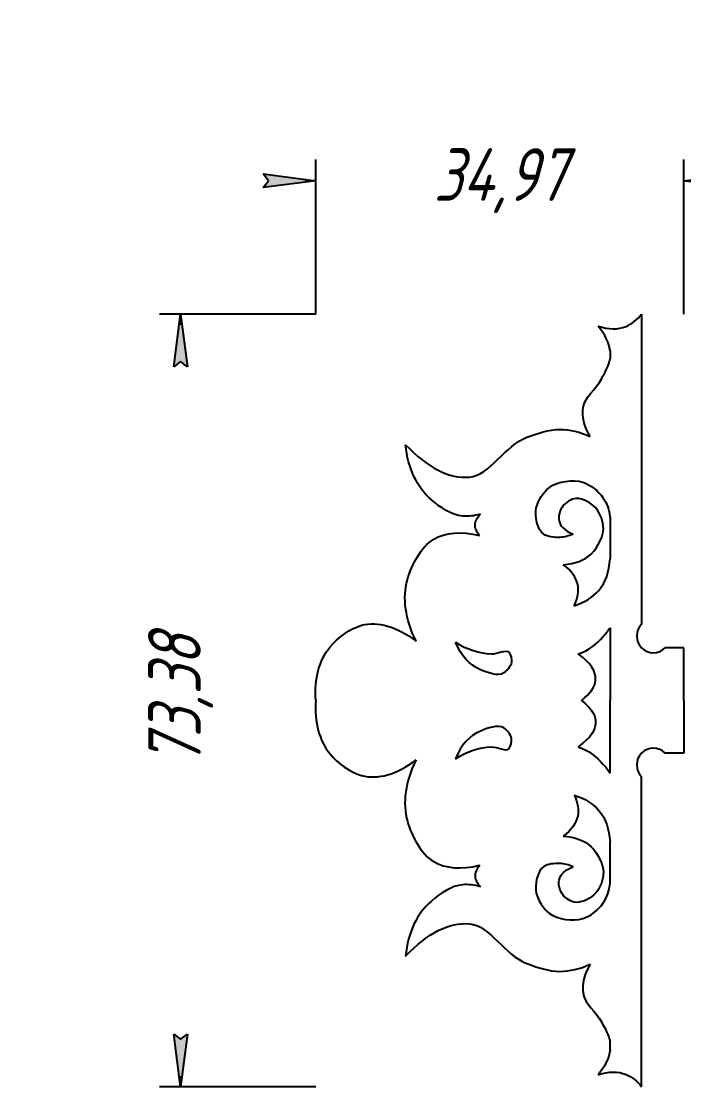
# Model space of a CAD drawing. Header units: millimetres. Extents: x -69 to 344, y -299 to 145.
# Drawn here: x -64.1 to -1.2, y -216.2 to -115 of the extents above; entities that cross this region are included whole.
import ezdxf

# ---------------------------------------------------------------- set-up
doc = ezdxf.new("R2010")
doc.units = ezdxf.units.MM
doc.linetypes.add('K5LT32768', pattern=[0])
doc.linetypes.add('K5LT_THIN', pattern=[0])
doc.styles.add('KDIMTEXTSTYLE', font='GOST_AU.SHX', dxfattribs={"width": 0.96, "oblique": 15, "height": 5})
doc.dimstyles.new('KDIMSTYLE (1.00)', dxfattribs={"dimtxt": 5, "dimasz": 1, "dimexe": 2, "dimexo": 0, "dimgap": 1, "dimtad": 1, "dimtxsty": 'KDIMTEXTSTYLE', "dimsah": 1, "dimcen": 0, "dimdle": 1, "dimadec": 0, "dimazin": 0, "dimtfac": 0.667, "dimtmove": 0, "dimatfit": 3, "dimfxl": 1, "dimtvp": 1, "dimtolj": 1, "dimtzin": 0, "dimarcsym": 0})

# ---------------------------------------------------------------- blocks, each defined once
blk = doc.blocks.new('KDIMARROW_01')
blk.add_hatch(color=0).paths.add_polyline_path([(0, 0), (-5, 0.658262491226197), (-4.5, 6e-16), (-5, -0.6582624912261956)])
at = {"color": 0, "linetype": 'K5LT_THIN'}
for p, q in [((-4.5, 6e-16), (-5, 0.658262491226197)), ((-5, 0.658262491226197), (0, 0)), ((0, 0), (-5, -0.6582624912261956)), ((-5, -0.6582624912261956), (-4.5, 6e-16)), ((0, 0), (-1, 0))]:
    blk.add_line(p, q, dxfattribs=at)

msp = doc.modelspace()

# ---------------------------------------------------------------- linework, layer by layer
at = {"color": 30, "linetype": 'K5LT32768', "true_color": 0xff8000}
for p, q in [((-5.158182353260784, -142.7752881653777), (-5.158182353260784, -172.2203084293687)), ((-8.158182353260798, -146.2713541529179), (-8.158182353260798, -147.020869862914)), ((-8.158182353260784, -162.0564554191338), (-8.158182353260784, -166.0239007547394)), ((-8.158182353260784, -172.5597676395513), (-8.158182353260784, -179.465372459636)), ((-1.158182353260784, -174.465372459636), (-2.913118322993496, -174.465372459636)), ((-1.158182353260784, -179.465372459636), (-1.158182353260784, -174.465372459636)), ((-8.158182353260784, -186.3709772797207), (-8.158182353260784, -179.465372459636)), ((-1.158182353260784, -179.465372459636), (-1.158182353260784, -184.465372459636)), ((-1.158182353260784, -184.465372459636), (-2.91311832299344, -184.465372459636)), ((-5.158182353260784, -216.1554567538943), (-5.158182353260784, -186.7104364899033)), ((-8.158182353260784, -196.8742895001382), (-8.158182353260784, -192.9068441645327)), ((-8.158182353260798, -212.6593907663541), (-8.158182353260798, -211.909875056358))]:
    msp.add_line(p, q, dxfattribs=at)
for centre, start, end in [((-4.03565033812714, -173.3428404445023), 135.0000000000004, 314.9999999999997), ((-4.035650338127112, -185.5879044747696), 45.00000000000036, 224.9999999999996)]:
    msp.add_arc(centre, 1.587500000000009, start, end, dxfattribs=at)
for points, knots in [([(-9.29059829929281, -143.909141025703), (-8.293077863801571, -144.245153339943), (-7.406956565162886, -144.25431216255), (-6.632234403376771, -143.936617493524), (-6.085378203710249, -143.7123650996628), (-5.594027520338258, -143.325255323614), (-5.158182353260784, -142.7752881653777)], [0, 0, 0, 0, 1, 1, 1, 2, 2, 2, 2]), ([(-10.05307440064037, -154.3983467537829), (-10.61597934444599, -153.4197332001427), (-10.83579258608798, -152.4992657586695), (-10.71251412556632, -151.6369444293633), (-10.57326285519994, -150.6628947854775), (-9.464532180316823, -149.8870984233077), (-8.9814861631464, -148.937365107018), (-8.667299852863067, -148.3196326430466), (-8.234666072764568, -147.6653180195448), (-8.158182353261054, -147.0208698629124)], [0, 0, 0, 0, 1, 1, 1, 2, 2, 2, 3, 3, 3, 3]), ([(-27.59003716204337, -155.1773091590139), (-25.47855225630238, -157.3826929497432), (-23.4494026617767, -158.4089453521327), (-21.50258837846634, -158.2560663661822), (-19.61143596418853, -158.1075583827289), (-18.10181608987803, -155.2270659904398), (-16.06221456610842, -154.472533669406), (-15.06898311993797, -154.1050965893347), (-13.96891625272762, -153.7211720819254), (-12.92163513806545, -153.7306645131754), (-11.96579916903316, -153.7393280965201), (-11.00961225655813, -153.9618888433893), (-10.05307440064037, -154.3983467537829)], [0, 0, 0, 0, 1, 1, 1, 2, 2, 2, 3, 3, 3, 4, 4, 4, 4]), ([(-20.48045803067583, -161.771701396804), (-21.05655783049765, -161.9397543745739), (-21.6129596755612, -162.0015768018032), (-22.14966356586648, -161.9571686784919), (-23.22472656377575, -161.8682154753552), (-24.33312589901156, -161.1108394689556), (-25.13774754861515, -160.4116079977598), (-26.52025347895906, -159.2101841284325), (-27.3376833501018, -157.4654178488505), (-27.59003716204337, -155.1773091590139)], [0, 0, 0, 0, 1, 1, 1, 2, 2, 2, 3, 3, 3, 3]), ([(-11.66163132476437, -163.6638385283793), (-12.07832185689158, -163.8491569567013), (-12.4973405303345, -163.9521943354167), (-12.91868734509312, -163.9729506645257), (-13.43043984672958, -163.9981605462057), (-14.08984846002656, -163.9342539944361), (-14.46424802582519, -163.6844460041224), (-15.0857445709166, -163.2697692333706), (-15.30652796767782, -161.9509328107157), (-15.1649022010904, -161.1703339634649), (-15.03959297760426, -160.4796670194466), (-14.47019741403639, -159.657940514436), (-13.90784618076165, -159.233231243614), (-13.13064300558912, -158.6462575263415), (-11.68892842378857, -158.445087619158), (-10.75490239206822, -158.7386518257798), (-10.03233960690687, -158.9657531736614), (-9.2366609947981, -159.5870865359772), (-8.79719219647427, -160.2429975550256), (-8.454945448215483, -160.753803815385), (-8.241942167144316, -161.3582897705158), (-8.158182353260784, -162.0564554204179)], [0, 0, 0, 0, 1, 1, 1, 2, 2, 2, 3, 3, 3, 4, 4, 4, 5, 5, 5, 6, 6, 6, 7, 7, 7, 7]), ([(-12.60957520894672, -166.5694926081556), (-11.47078506779465, -166.4961393562724), (-10.58466361084159, -166.1595505858018), (-9.951210838087547, -165.5597262967439), (-9.297216652897575, -164.9404510894163), (-8.707450983618017, -163.7501037701084), (-8.79719219647427, -162.8601469743986), (-8.86002200328062, -162.2370685496618), (-9.213239437465447, -161.4315184413215), (-9.68331365342732, -161.0054741575201), (-10.14997358596776, -160.5825243551551), (-11.01644725025382, -160.1624543803024), (-11.59980889753508, -160.3048199822549), (-12.01220268513025, -160.4054619940945), (-12.52409273585319, -160.7841839749475), (-12.75382753914836, -161.1703339634649), (-12.95464278114038, -161.5078744766004), (-13.0769877430733, -162.0453180984795), (-13.0011172480655, -162.4067825080505), (-12.89058747511432, -162.9333716533528), (-12.44409216734728, -163.3523903267957), (-11.66163132476437, -163.6638385283793)], [0, 0, 0, 0, 1, 1, 1, 2, 2, 2, 3, 3, 3, 4, 4, 4, 5, 5, 5, 6, 6, 6, 7, 7, 7, 7]), ([(-20.55381969567959, -163.8035993098561), (-20.85507217274019, -163.441507647205), (-20.99547809035036, -163.0870587961628), (-20.97503744851011, -162.7402527567295), (-20.95560146933133, -162.4104923209183), (-20.79074166338657, -162.0876418676098), (-20.48045803067583, -161.771701396804)], [0, 0, 0, 0, 1, 1, 1, 2, 2, 2, 2]), ([(-26.59560163942905, -173.8265504652285), (-27.62347061474559, -171.711503283927), (-27.89450039214879, -169.765233634604), (-27.40869097163866, -167.9877415172597), (-27.03224295478734, -166.6103837421872), (-26.09762715327287, -164.8473233593396), (-24.91601050765355, -164.1596965189969), (-23.78389824129151, -163.5008781251313), (-22.32983463730019, -163.3821790554177), (-20.55381969567959, -163.8035993098561)], [0, 0, 0, 0, 1, 1, 1, 2, 2, 2, 3, 3, 3, 3]), ([(-11.57208068731545, -170.4751155152379), (-11.21842218748958, -169.7491454026895), (-11.1040200697709, -169.0792336897837), (-11.2288743341594, -168.4653803765202), (-11.37250012767613, -167.7592357393936), (-11.83273375260524, -167.1272731499387), (-12.60957520894672, -166.5694926081556)], [0, 0, 0, 0, 1, 1, 1, 2, 2, 2, 2]), ([(-11.57208068731545, -170.4751155152379), (-10.56839043851436, -170.1650813573993), (-9.785306360276778, -169.6773710981461), (-9.222828452602698, -169.0119847374782), (-8.578149925004055, -168.2493586975446), (-8.223267891890089, -167.253330703295), (-8.158182353260784, -166.0239007547295)], [0, 0, 0, 0, 1, 1, 1, 2, 2, 2, 2]), ([(-36.12476371334472, -179.465372459636), (-36.25588870583015, -177.3552341933118), (-35.80008424190592, -175.6607974253118), (-34.75735032157206, -174.3820621556361), (-34.03890616880663, -173.5010129641613), (-32.82934323836047, -172.6041740227144), (-31.76613352706939, -172.3309420679771), (-30.18828318734573, -171.9254537357815), (-28.46477255813228, -172.4239898681986), (-26.59560163942905, -173.8265504652285)], [0, 0, 0, 0, 1, 1, 1, 2, 2, 2, 3, 3, 3, 3]), ([(-11.18053864819666, -175.0499751302048), (-10.12358359591167, -174.7153418030187), (-9.472032957449088, -174.1153150441862), (-8.831286413483909, -173.4219845465004), (-8.586071540093272, -173.1566456979195), (-8.360228982782886, -172.8636630161887), (-8.158182353260784, -172.5597676362208)], [0, 0, 0, 0, 1, 1, 1, 2, 2, 2, 2]), ([(-22.84332709154567, -173.9335764217465), (-22.29473199964696, -175.2227512802412), (-21.51989088091719, -176.0882652958436), (-20.51880373535639, -176.5301184685537), (-19.85879117627771, -176.8214304133236), (-18.80049111145, -177.219208865605), (-18.2437383229158, -176.8515951029203), (-17.94768808109646, -176.6561185007726), (-17.58299231182133, -176.2292297892579), (-17.52659813855954, -175.8624362279461), (-17.4809123000323, -175.5652907881659), (-17.58091979001763, -175.0899431406084), (-17.74915888542871, -174.8980063248463), (-18.03609725552195, -174.57065056404), (-18.87837707739997, -175.0685421179878), (-19.43072897288481, -175.0463801560925), (-20.60520688044292, -174.9992566921432), (-21.74273958666321, -174.6283221140278), (-22.84332709154567, -173.9335764217465)], [0, 0, 0, 0, 1, 1, 1, 2, 2, 2, 3, 3, 3, 4, 4, 4, 5, 5, 5, 6, 6, 6, 6]), ([(-10.87142651205023, -179.465372459636), (-10.0395383547342, -178.8294638949179), (-9.593043046967168, -178.1888329734123), (-9.531940588749109, -177.5434796951192), (-9.453973054853748, -176.7200004920364), (-10.00350574133627, -175.8888323037316), (-11.18053864819666, -175.0499751302048)], [0, 0, 0, 0, 1, 1, 1, 2, 2, 2, 2]), ([(-36.12476371334472, -179.465372459636), (-36.25588870583015, -181.5755107259602), (-35.80008424190592, -183.2699474939602), (-34.75735032157206, -184.5486827636359), (-34.03890616880663, -185.4297319551107), (-32.82934323836047, -186.3265708965576), (-31.76613352706939, -186.5998028512949), (-30.18828318734573, -187.0052911834906), (-28.46477255813228, -186.5067550510734), (-26.59560163942905, -185.1041944540436)], [0, 0, 0, 0, 1, 1, 1, 2, 2, 2, 3, 3, 3, 3]), ([(-10.87142651205023, -179.465372459636), (-10.0395383547342, -180.1012810243541), (-9.593043046967168, -180.7419119458597), (-9.531940588749109, -181.3872652241528), (-9.453973054853748, -182.2107444272356), (-10.00350574133627, -183.0419126155404), (-11.18053864819666, -183.8807697890672)], [0, 0, 0, 0, 1, 1, 1, 2, 2, 2, 2]), ([(-22.84332709154567, -184.9971684975255), (-22.29473199964696, -183.7079936390308), (-21.51989088091719, -182.8424796234284), (-20.51880373535639, -182.4006264507183), (-19.85879117627771, -182.1093145059485), (-18.80049111145, -181.7115360536671), (-18.2437383229158, -182.0791498163517), (-17.94768808109646, -182.2746264184994), (-17.58299231182133, -182.7015151300141), (-17.52659813855954, -183.0683086913259), (-17.4809123000323, -183.3654541311061), (-17.58091979001763, -183.8408017786636), (-17.74915888542871, -184.0327385944257), (-18.03609725552195, -184.360094355232), (-18.87837707739997, -183.8622028012843), (-19.43072897288481, -183.8843647631796), (-20.60520688044292, -183.9314882271289), (-21.74273958666321, -184.3024228052442), (-22.84332709154567, -184.9971684975255)], [0, 0, 0, 0, 1, 1, 1, 2, 2, 2, 3, 3, 3, 4, 4, 4, 5, 5, 5, 6, 6, 6, 6]), ([(-11.18053864819666, -183.8807697890672), (-10.12358359591167, -184.2154031162532), (-9.472032957449088, -184.8154298750858), (-8.831286413483909, -185.5087603727717), (-8.586071540093272, -185.7740992213526), (-8.360228982782886, -186.0670819030833), (-8.158182353260784, -186.3709772830512)], [0, 0, 0, 0, 1, 1, 1, 2, 2, 2, 2]), ([(-26.59560163942905, -185.1041944540436), (-27.62347061474559, -187.2192416353451), (-27.89450039214879, -189.165511284668), (-27.40869097163866, -190.9430034020123), (-27.03224295478734, -192.3203611770849), (-26.09762715327287, -194.0834215599325), (-24.91601050765355, -194.7710484002752), (-23.78389824129151, -195.4298667941407), (-22.32983463730019, -195.5485658638543), (-20.55381969567959, -195.1271456094159)], [0, 0, 0, 0, 1, 1, 1, 2, 2, 2, 3, 3, 3, 3]), ([(-11.57208068731545, -188.4556294040341), (-11.21842218748958, -189.1815995165825), (-11.1040200697709, -189.8515112294884), (-11.2288743341594, -190.4653645427518), (-11.37250012767613, -191.1715091798784), (-11.83273375260524, -191.8034717693333), (-12.60957520894672, -192.3612523111165)], [0, 0, 0, 0, 1, 1, 1, 2, 2, 2, 2]), ([(-11.57208068731545, -188.4556294040341), (-10.56839043851436, -188.7656635618727), (-9.785306360276778, -189.2533738211259), (-9.222828452602698, -189.9187601817938), (-8.578149925004055, -190.6813862217275), (-8.223267891890089, -191.677414215977), (-8.158182353260784, -192.9068441645425)], [0, 0, 0, 0, 1, 1, 1, 2, 2, 2, 2]), ([(-12.60957520894672, -192.3612523111165), (-11.47078506779465, -192.4346055629997), (-10.58466361084159, -192.7711943334702), (-9.951210838087547, -193.3710186225281), (-9.297216652897575, -193.9902938298557), (-8.707450983618017, -195.1806411491636), (-8.79719219647427, -196.0705979448734), (-8.86002200328062, -196.6936763696102), (-9.213239437465447, -197.4992264779505), (-9.68331365342732, -197.9252707617519), (-10.14997358596776, -198.348220564117), (-11.01644725025382, -198.7682905389696), (-11.59980889753508, -198.6259249370171), (-12.01220268513025, -198.5252829251775), (-12.52409273585319, -198.1465609443246), (-12.75382753914836, -197.7604109558071), (-12.95464278114038, -197.4228704426716), (-13.0769877430733, -196.8854268207925), (-13.0011172480655, -196.5239624112215), (-12.89058747511432, -195.9973732659193), (-12.44409216734728, -195.5783545924763), (-11.66163132476437, -195.2669063908928)], [0, 0, 0, 0, 1, 1, 1, 2, 2, 2, 3, 3, 3, 4, 4, 4, 5, 5, 5, 6, 6, 6, 7, 7, 7, 7]), ([(-20.55381969567959, -195.1271456094159), (-20.85507217274019, -195.4892372720671), (-20.99547809035036, -195.8436861231093), (-20.97503744851011, -196.1904921625426), (-20.95560146933133, -196.5202525983537), (-20.79074166338657, -196.8431030516622), (-20.48045803067583, -197.159043522468)], [0, 0, 0, 0, 1, 1, 1, 2, 2, 2, 2]), ([(-11.66163132476437, -195.2669063908928), (-12.07832185689158, -195.0815879625707), (-12.4973405303345, -194.9785505838553), (-12.91868734509312, -194.9577942547463), (-13.43043984672958, -194.9325843730664), (-14.08984846002656, -194.9964909248359), (-14.46424802582519, -195.2462989151497), (-15.0857445709166, -195.6609756859014), (-15.30652796767782, -196.9798121085564), (-15.1649022010904, -197.7604109558071), (-15.03959297760426, -198.4510778998254), (-14.47019741403639, -199.2728044048361), (-13.90784618076165, -199.697513675658), (-13.13064300558912, -200.2844873929305), (-11.68892842378857, -200.485657300114), (-10.75490239206822, -200.1920930934923), (-10.03233960690687, -199.9649917456106), (-9.2366609947981, -199.3436583832948), (-8.79719219647427, -198.6877473642464), (-8.454945448215483, -198.176941103887), (-8.241942167144316, -197.5724551487563), (-8.158182353260784, -196.8742894988541)], [0, 0, 0, 0, 1, 1, 1, 2, 2, 2, 3, 3, 3, 4, 4, 4, 5, 5, 5, 6, 6, 6, 7, 7, 7, 7]), ([(-20.48045803067583, -197.159043522468), (-21.05655783049765, -196.9909905446981), (-21.6129596755612, -196.9291681174688), (-22.14966356586648, -196.9735762407801), (-23.22472656377575, -197.0625294439168), (-24.33312589901156, -197.8199054503164), (-25.13774754861515, -198.5191369215122), (-26.52025347895906, -199.7205607908396), (-27.3376833501018, -201.4653270704216), (-27.59003716204337, -203.7534357602582)], [0, 0, 0, 0, 1, 1, 1, 2, 2, 2, 3, 3, 3, 3]), ([(-27.59003716204337, -203.7534357602582), (-25.47855225630238, -201.5480519695288), (-23.4494026617767, -200.5217995671394), (-21.50258837846634, -200.6746785530898), (-19.61143596418853, -200.8231865365432), (-18.10181608987803, -203.7036789288322), (-16.06221456610842, -204.458211249866), (-15.06898311993797, -204.8256483299373), (-13.96891625272762, -205.2095728373466), (-12.92163513806545, -205.2000804060966), (-11.96579916903316, -205.1914168227519), (-11.00961225655813, -204.9688560758827), (-10.05307440064037, -204.5323981654891)], [0, 0, 0, 0, 1, 1, 1, 2, 2, 2, 3, 3, 3, 4, 4, 4, 4]), ([(-10.05307440064037, -204.5323981654891), (-10.61597934444599, -205.5110117191293), (-10.83579258608798, -206.4314791606025), (-10.71251412556632, -207.2938004899087), (-10.57326285519994, -208.2678501337945), (-9.464532180316823, -209.0436464959644), (-8.9814861631464, -209.9933798122541), (-8.667299852863067, -210.6111122762254), (-8.234666072764568, -211.2654268997273), (-8.158182353261054, -211.9098750563596)], [0, 0, 0, 0, 1, 1, 1, 2, 2, 2, 3, 3, 3, 3]), ([(-9.29059829929281, -215.0216038935691), (-8.293077863801571, -214.685591579329), (-7.406956565162886, -214.676432756722), (-6.632234403376771, -214.994127425748), (-6.085378203710249, -215.2183798196092), (-5.594027520338258, -215.605489595658), (-5.158182353260784, -216.1554567538943)], [0, 0, 0, 0, 1, 1, 1, 2, 2, 2, 2])]:
    msp.add_open_spline(points, degree=3, knots=knots, dxfattribs=at)
for points in [[(-8.158182353260841, -146.2713541529179), (-8.250051837493515, -145.4920531020709), (-8.627523819504162, -144.7046487263326), (-9.29059829929281, -143.909141025703)], [(-8.158182353260841, -212.6593907663541), (-8.250051837493515, -213.4386918172011), (-8.627523819504162, -214.2260961929395), (-9.29059829929281, -215.0216038935691)]]:
    msp.add_open_spline(points, degree=3, dxfattribs=at)

# ---------------------------------------------------------------- dimensions: what is measured, and where the dimension line sits
at = {"color": 7}
msp.add_linear_dim(base=(-36.12476371334472, -130.0974092430106), p1=(-1.158182353260782, -142.7752881653777), p2=(-36.12476371334472, -142.7752881653777), location=(-18.64147303330275, -130.0974092430106), dimstyle='KDIMSTYLE (1.00)', override={"dimexo": 0, "dimpost": '\\H5.0;\\W0.965;\\Q15;<>', "dimblk1": 'KDIMARROW_01', "dimblk2": 'KDIMARROW_01', "dimse1": 0, "dimse2": 0, "dimclrt": 7, "dimtolj": 1}, dxfattribs=at).render()
msp.add_linear_dim(base=(-48.96197244640194, -142.7752881653777), p1=(-36.12476371334472, -216.1554567538943), p2=(-36.12476371334472, -142.7752881653777), angle=90, location=(-48.96197244640194, -179.465372459636), dimstyle='KDIMSTYLE (1.00)', override={"dimexo": 0, "dimpost": '\\H5.0;\\W0.965;\\Q15;<>', "dimblk1": 'KDIMARROW_01', "dimblk2": 'KDIMARROW_01', "dimse1": 0, "dimse2": 0, "dimclrt": 7, "dimtolj": 1}, dxfattribs=at).render()

doc.saveas('drawing.dxf')
